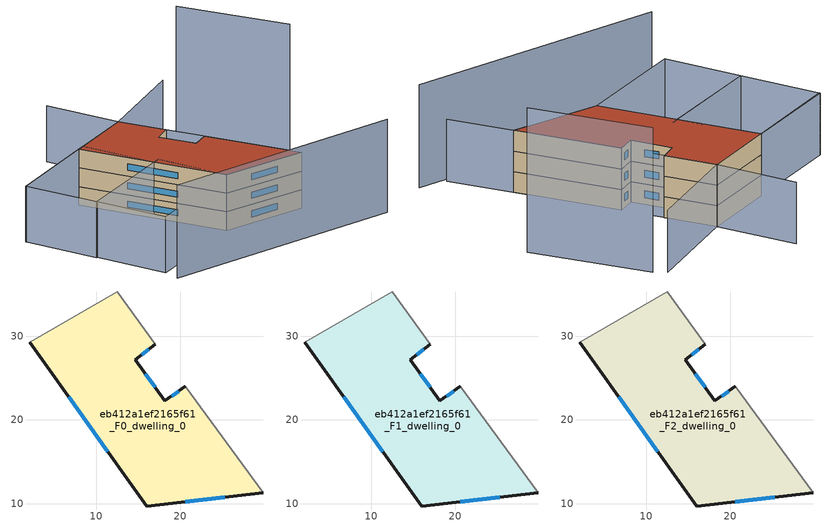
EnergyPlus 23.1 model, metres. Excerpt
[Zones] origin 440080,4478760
eb412a1ef2165f61_F0_dwelling_0
 floor ground (EU_floor_Construction): 17.01,29.01 14.64,27.14 18.17,22.24 20.61,23.99 29.91,11.28 16.01,9.71 2.05,29.23 12.49,35.25 z0
 wall outside (EU_wall_Construction): 20.61,23.99 18.17,22.24 14.64,27.14 17.01,29.01 / 2.05,29.23 16.01,9.71 29.91,11.28 z0:3
 wall adiabatic (EU_wall_Construction): 29.91,11.28 20.61,23.99 / 17.01,29.01 12.49,35.25 2.05,29.23 z0:3
 window (EU_Window_Construction): 15.43,27.76 16.22,28.39 / 17,23.87 15.81,25.52 / 19.8,23.41 18.98,22.82 / 20.62,10.23 25.3,10.76 / 6.67,22.76 11.38,16.18 z0.99:2.01
eb412a1ef2165f61_F1_dwelling_0
 floor to eb412a1ef2165f61_F0_dwelling_0 (EU_floor_Construction): 17.01,29.01 14.64,27.14 18.17,22.24 20.61,23.99 29.91,11.28 16.01,9.71 2.05,29.23 12.49,35.25 z3
 wall outside (EU_wall_Construction): 20.61,23.99 18.17,22.24 14.64,27.14 17.01,29.01 / 2.05,29.23 16.01,9.71 29.91,11.28 z3:6
 wall adiabatic (EU_wall_Construction): 29.91,11.28 20.61,23.99 / 17.01,29.01 12.49,35.25 2.05,29.23 z3:6
 window (EU_Window_Construction): 15.43,27.76 16.22,28.39 / 17,23.87 15.81,25.52 / 19.8,23.41 18.98,22.82 / 20.62,10.23 25.3,10.76 / 6.67,22.76 11.38,16.18 z3.99:5.01
eb412a1ef2165f61_F2_dwelling_0
 floor to eb412a1ef2165f61_F1_dwelling_0 (EU_floor_Construction): 17.01,29.01 14.64,27.14 18.17,22.24 20.61,23.99 29.91,11.28 16.01,9.71 2.05,29.23 12.49,35.25 z6
 wall outside (EU_wall_Construction): 20.61,23.99 18.17,22.24 14.64,27.14 17.01,29.01 / 2.05,29.23 16.01,9.71 29.91,11.28 z6:9
 wall adiabatic (EU_wall_Construction): 29.91,11.28 20.61,23.99 / 17.01,29.01 12.49,35.25 2.05,29.23 z6:9
 window (EU_Window_Construction): 15.43,27.76 16.22,28.39 / 17,23.87 15.81,25.52 / 19.8,23.41 18.98,22.82 / 20.62,10.23 25.3,10.76 / 6.67,22.76 11.38,16.18 z6.99:8.01
 roof outside (EU_roof_Construction): 29.91,11.28 20.61,23.99 18.17,22.24 14.64,27.14 17.01,29.01 12.49,35.25 2.05,29.23 16.01,9.71 z9
shading: 6.39,45.8 12.49,35.25 / 12.49,35.25 -11.85,21.16 / 35.68,3.42 12.39,35.18 / 12.39,35.18 26.12,45.25 / -5.75,10.82 10.22,19.89 / 10.22,19.89 16.01,9.71 / 16.01,9.71 0.04,0.64 / 0.04,0.64 -5.75,10.82 / -11.85,21.31 3.12,29.85 / 3.12,29.85 9.16,19.27 / 9.16,19.27 -5.81,10.73 / -5.81,10.73 -11.85,21.31 z0:9; 0.5,-1.95 40.03,3.5 z0:15; 38.79,29.73 27.84,44.23 z0:21
[Building]
EU S2 Campaign: North Axis=0; Terrain=City; Solar Distribution=FullExterior
[Site:Location]
Madrid: Latitude=40.5; Longitude=-3.5; Time Zone=1; Elevation=609
[SizingPeriod:WeatherFileDays]
AnnualSizingPeriod: Begin Month=1; Begin Day of Month=1; End Month=12; End Day of Month=31; Day of Week for Start Day=Monday; Use Weather File Daylight Saving Period=No; Use Weather File Rain and Snow Indicators=No
[MATERIAL]
EU_InternalMass_Material: Roughness=MediumRough; Thickness=0.1; Conductivity=1; Density=1800; Specific Heat=900; Thermal Absorptance=0.9; Solar Absorptance=0.7; Visible Absorptance=0.7
[MATERIAL:NOMASS] Roughness=MediumRough; Thermal Absorptance=0.9; Solar Absorptance=0.7; Visible Absorptance=0.7
Name | Thermal Resistance
EU_wall_NoMass | 0.609216
EU_roof_NoMass | 0.513268
EU_floor_NoMass | 0.568163
[WINDOWMATERIAL:SIMPLEGLAZINGSYSTEM]
EU_Window_SimpleGlazing: UFactor=5.50606; Solar Heat Gain Coefficient=0.85; Visible Transmittance=0.85
[CONSTRUCTION]
EU_wall_Construction: EU_wall_NoMass
EU_roof_Construction: EU_roof_NoMass
EU_floor_Construction: EU_floor_NoMass
EU_Window_Construction: EU_Window_SimpleGlazing
EU_InternalMass_Construction: EU_InternalMass_Material
[ZONE] Type=1; Multiplier=1; Ceiling Height=autocalculate; Floor Area=autocalculate; Part of Total Floor Area=Yes
Name | Volume
eb412a1ef2165f61_F0_dwelling_0 | 915.902
eb412a1ef2165f61_F1_dwelling_0; eb412a1ef2165f61_F2_dwelling_0 | 915.903
[INTERNALMASS] Construction=EU_InternalMass_Construction; Surface Area=305.301
Name | Zone or ZoneList
eb412a1ef2165f61_F0_dwelling_0_EU_InternalMass | eb412a1ef2165f61_F0_dwelling_0
eb412a1ef2165f61_F1_dwelling_0_EU_InternalMass | eb412a1ef2165f61_F1_dwelling_0
eb412a1ef2165f61_F2_dwelling_0_EU_InternalMass | eb412a1ef2165f61_F2_dwelling_0
[OTHEREQUIPMENT] Fuel Type=Electricity; Design Level Calculation Method=Watts/Area; Power per Zone Floor Area=1; Fraction Latent=0; Fraction Radiant=0; Fraction Lost=0; Carbon Dioxide Generation Rate=0; EndUse Subcategory=EU_Step8_InternalGains
Name | Zone or ZoneList or Space or SpaceList | Schedule
EU_Step8_InternalGain_eb412a1ef2165f61_F0_dwelling_0_f000 | eb412a1ef2165f61_F0_dwelling_0 | EU_Step8_GainSchedule_eb412a1ef2165f61_F0_dwelling_0_f000
EU_Step8_InternalGain_eb412a1ef2165f61_F1_dwelling_0_f000 | eb412a1ef2165f61_F1_dwelling_0 | EU_Step8_GainSchedule_eb412a1ef2165f61_F1_dwelling_0_f000
EU_Step8_InternalGain_eb412a1ef2165f61_F2_dwelling_0_f000 | eb412a1ef2165f61_F2_dwelling_0 | EU_Step8_GainSchedule_eb412a1ef2165f61_F2_dwelling_0_f000
[ZONEVENTILATION:DESIGNFLOWRATE] Schedule=EU_AlwaysOn; Design Flow Rate Calculation Method=AirChanges/Hour; Air Changes per Hour=0.752966; Ventilation Type=Natural; Fan Pressure Rise=0; Fan Total Efficiency=1; Constant Term Coefficient=1; Temperature Term Coefficient=0; Velocity Term Coefficient=0; Velocity Squared Term Coefficient=0; Minimum Indoor Temperature=-100; Maximum Indoor Temperature=100; Delta Temperature=-100; Minimum Outdoor Temperature=-100; Maximum Outdoor Temperature=100; Maximum Wind Speed=40
Name | Zone or ZoneList or Space or SpaceList
EU_ConstantAir_eb412a1ef2165f61_F0_dwelling_0 | eb412a1ef2165f61_F0_dwelling_0
EU_ConstantAir_eb412a1ef2165f61_F1_dwelling_0 | eb412a1ef2165f61_F1_dwelling_0
EU_ConstantAir_eb412a1ef2165f61_F2_dwelling_0 | eb412a1ef2165f61_F2_dwelling_0
[HVACTEMPLATE:THERMOSTAT] Constant Heating Setpoint=20; Constant Cooling Setpoint=50
EU_HeatOnly_eb412a1ef2165f61_F0_dwelling_0; EU_HeatOnly_eb412a1ef2165f61_F1_dwelling_0; EU_HeatOnly_eb412a1ef2165f61_F2_dwelling_0
[HVACTEMPLATE:ZONE:IDEALLOADSAIRSYSTEM] System Availability Schedule=EU_AlwaysOn; Maximum Heating Supply Air Temperature=50; Minimum Cooling Supply Air Temperature=13; Maximum Heating Supply Air Humidity Ratio=0.0156; Minimum Cooling Supply Air Humidity Ratio=0.0077; Heating Limit=NoLimit; Cooling Limit=NoLimit; Heating Availability Schedule=EU_AlwaysOn; Cooling Availability Schedule=EU_CoolingOff; Dehumidification Control Type=ConstantSensibleHeatRatio; Cooling Sensible Heat Ratio=0.7; Dehumidification Setpoint=60; Humidification Control Type=None; Humidification Setpoint=30; Outdoor Air Method=None; Outdoor Air Flow Rate per Person=0.00944; Outdoor Air Flow Rate per Zone Floor Area=0; Outdoor Air Flow Rate per Zone=0; Demand Controlled Ventilation Type=None; Outdoor Air Economizer Type=NoEconomizer; Heat Recovery Type=None; Sensible Heat Recovery Effectiveness=0.7; Latent Heat Recovery Effectiveness=0.65
Name | Template Thermostat
eb412a1ef2165f61_F0_dwelling_0 | EU_HeatOnly_eb412a1ef2165f61_F0_dwelling_0
eb412a1ef2165f61_F1_dwelling_0 | EU_HeatOnly_eb412a1ef2165f61_F1_dwelling_0
eb412a1ef2165f61_F2_dwelling_0 | EU_HeatOnly_eb412a1ef2165f61_F2_dwelling_0
[SIZING:ZONE] Zone Cooling Design Supply Air Temperature Input Method=SupplyAirTemperature; Zone Cooling Design Supply Air Temperature=13; Zone Heating Design Supply Air Temperature Input Method=SupplyAirTemperature; Zone Heating Design Supply Air Temperature=50; Zone Cooling Design Supply Air Humidity Ratio=0.008; Zone Heating Design Supply Air Humidity Ratio=0.008; Cooling Design Air Flow Method=DesignDay; Cooling Design Air Flow Rate=0; Cooling Minimum Air Flow per Zone Floor Area=0.000762; Cooling Minimum Air Flow=0; Cooling Minimum Air Flow Fraction=0.2; Heating Design Air Flow Method=DesignDay; Heating Design Air Flow Rate=0; Heating Maximum Air Flow per Zone Floor Area=0.002032; Heating Maximum Air Flow=0.141576; Heating Maximum Air Flow Fraction=0.3; Account for Dedicated Outdoor Air System=No; Dedicated Outdoor Air System Control Strategy=NeutralSupplyAir; Dedicated Outdoor Air Low Setpoint Temperature for Design=autosize; Dedicated Outdoor Air High Setpoint Temperature for Design=autosize; Zone Load Sizing Method=Sensible Load Only No Latent Load; Zone Latent Cooling Design Supply Air Humidity Ratio Input Method=HumidityRatioDifference; Zone Cooling Design Supply Air Humidity Ratio Difference=0.005; Zone Latent Heating Design Supply Air Humidity Ratio Input Method=HumidityRatioDifference; Zone Humidification Design Supply Air Humidity Ratio Difference=0.005
eb412a1ef2165f61_F0_dwelling_0; eb412a1ef2165f61_F1_dwelling_0; eb412a1ef2165f61_F2_dwelling_0
[SCHEDULE:CONSTANT]
Name | Hourly Value
EU_AlwaysOn | 1
EU_CoolingOff | 0
[SCHEDULE:FILE] Column Number=1; Rows to Skip at Top=0; Number of Hours of Data=8760; Column Separator=Comma; Interpolate to Timestep=No; Minutes per Item=60; Adjust Schedule for Daylight Savings=Yes
Name | File
EU_Step8_GainSchedule_eb412a1ef2165f61_F0_dwelling_0_f000 | ../../schedules/eb412a1ef2165f61/eb412a1ef2165f61_F0_dwelling_0_f000_gain.csv
EU_Step8_GainSchedule_eb412a1ef2165f61_F1_dwelling_0_f000 | ../../schedules/eb412a1ef2165f61/eb412a1ef2165f61_F1_dwelling_0_f000_gain.csv
EU_Step8_GainSchedule_eb412a1ef2165f61_F2_dwelling_0_f000 | ../../schedules/eb412a1ef2165f61/eb412a1ef2165f61_F2_dwelling_0_f000_gain.csv
